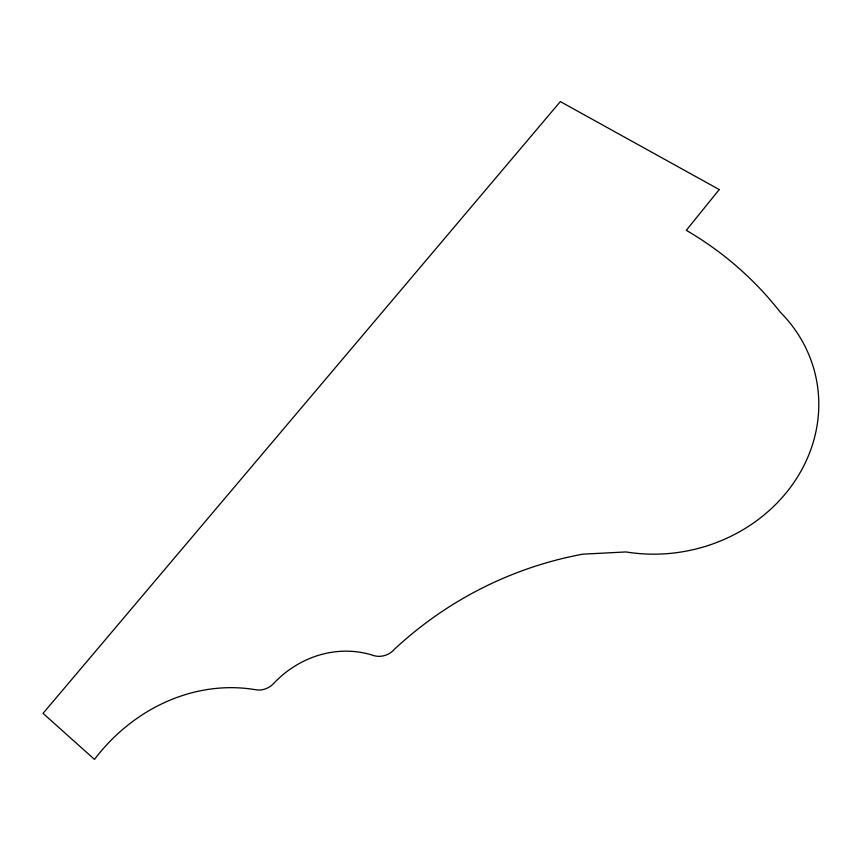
<?xml version="1.0" encoding="UTF-8"?>
<svg xmlns="http://www.w3.org/2000/svg" width="861" height="861" viewBox="0 0 861 861"><rect width="100%" height="100%" fill="white"/><g stroke="black" fill="none" stroke-linecap="round" stroke-linejoin="round"><path stroke-width="1.29" d="M719.247 189.571L686.292 230.317A380.627 349.092 -29.9 0 1 779.969 311.822A158.736 142.635 -12.4 0 1 796.468 478.641A158.736 142.635 -12.4 0 1 626.044 551.944L582.779 554.161A408.566 391.712 71.4 0 0 394.93 648.774A19.943 18.404 -43.4 0 1 374.094 655.695A99.166 91.427 -54.8 0 0 273.185 683.978A19.986 17.93 -49.7 0 1 255.071 689.629A176.268 156.863 -62.7 0 0 94.484 759.413L43.05 713.371L560.339 101.587L719.247 189.571"/></g></svg>
